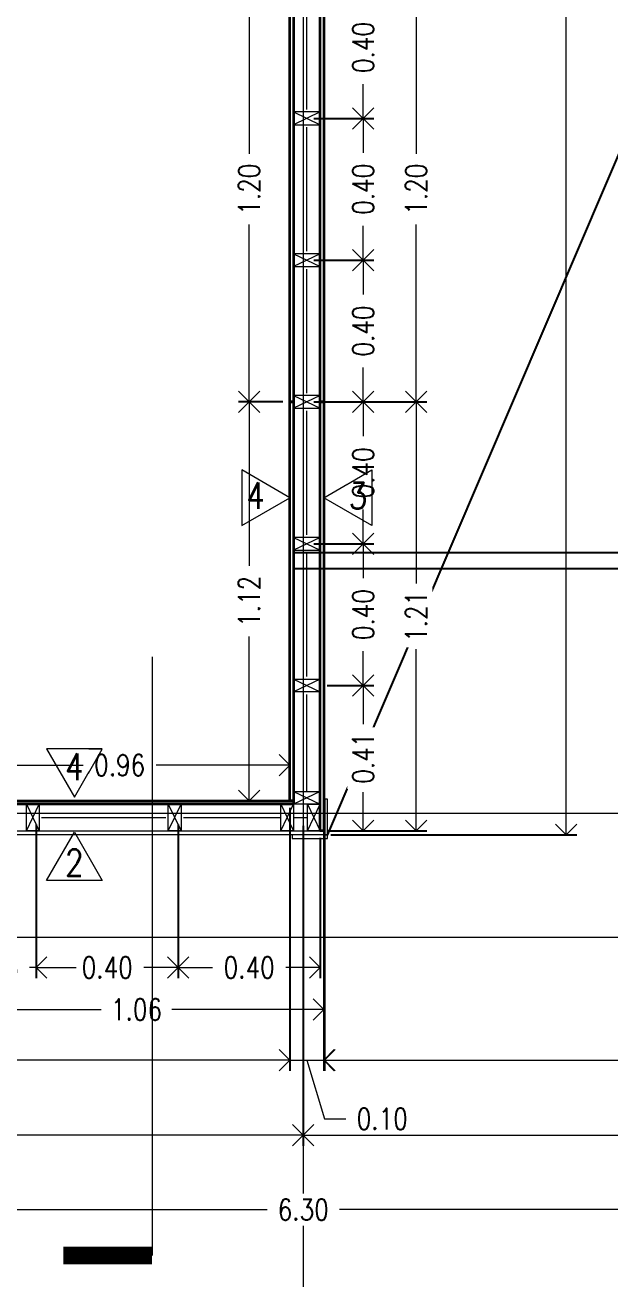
# Model space of a CAD drawing. Header units: metres. Extents: x -2 to 690, y -116 to 73.
# Drawn here: x 472.409 to 474.057, y 41.987 to 45.525 of the extents above; entities that cross this region are included whole.
import ezdxf

# ---------------------------------------------------------------- set-up
doc = ezdxf.new("R2010")
doc.units = ezdxf.units.M
doc.header["$LTSCALE"] = 5
doc.header["$MEASUREMENT"] = 0
doc.layers.get('0').update_dxf_attribs({"color": 30})
doc.layers.get('DEFPOINTS').update_dxf_attribs({"color": 210})
for name, color, linetype, lineweight in [('A-ANNO-DIMS', 3, 'Continuous', 18), ('A-ANNO-SYMB', 3, 'Continuous', 18), ('A-ANNO-TEXT', 3, 'Continuous', 18), ('A-DETL-MBND', 3, 'Continuous', 18), ('A-ELEV-IDEN', 3, 'Continuous', 18), ('A-ELEV-MBE2', 4, 'Continuous', 25), ('A-SECT-MCUT', 7, 'Continuous', 35), ('A-WALL-PATT', 8, 'Continuous', 18), ('A-WALL-STUD', 3, 'Continuous', 18)]:
    doc.layers.add(name, color=color, linetype=linetype, lineweight=lineweight)
doc.styles.add('E-ROMANS', font='romans.shx', dxfattribs={"width": 0.8})
doc.dimstyles.new('E-0050_ARW_12', dxfattribs={"dimscale": 0.001, "dimtxt": 60, "dimasz": 60, "dimexe": 30, "dimexo": 20, "dimgap": 30, "dimtad": 0, "dimzin": 0, "dimdsep": 46, "dimtxsty": 'E-ROMANS', "dimblk": 'OPEN90', "dimcen": 30, "dimclrd": 256, "dimclre": 256, "dimclrt": 256, "dimadec": 0, "dimazin": 0, "dimtfac": 1, "dimtmove": 1, "dimatfit": 3, "dimldrblk": 'OPEN90', "dimfxl": 1, "dimtfill": 1, "dimtolj": 1, "dimtzin": 0, "dimlwd": -1, "dimarcsym": 0})

# ---------------------------------------------------------------- blocks, each defined once
blk = doc.blocks.new('_Open90')
at = {"color": 0, "linetype": 'ByBlock', "lineweight": -2}
for p, q in [((0, 0), (-1, 0)), ((-0.5, 0.5), (0, 0)), ((0, 0), (-0.5, -0.5))]:
    blk.add_line(p, q, dxfattribs=at)
blk = doc.blocks.new('*D706')
at = {"layer": 'A-ANNO-DIMS', "lineweight": -2, "transparency": 16777216}
for p, q in [((472.1956, 43.279), (472.1956, 42.8358)), ((472.4406, 43.269), (472.4406, 42.8358))]:
    blk.add_line(p, q, dxfattribs=at)
at = {"layer": 'A-ANNO-DIMS', "transparency": 16777216}
for p, q in [((472.1356, 42.8658), (472.0756, 42.8658)), ((472.1956, 42.8658), (472.215, 42.8658)), ((472.4406, 42.8658), (472.4213, 42.8658)), ((472.5006, 42.8658), (472.5606, 42.8658))]:
    blk.add_line(p, q, dxfattribs=at)
at = {"layer": 'DEFPOINTS', "color": 0, "transparency": 16777216}
for p in [(472.1956, 43.299), (472.4406, 43.289), (472.4406, 42.8658)]:
    blk.add_point(p, dxfattribs=at)
at = {"layer": 'A-ANNO-DIMS', "transparency": 16777216, "xscale": 0.06, "yscale": 0.06, "zscale": 0.06}
blk.add_blockref('_Open90', (472.1956, 42.8658), dxfattribs=at)
at = {"layer": 'A-ANNO-DIMS', "transparency": 16777216, "xscale": 0.06, "yscale": 0.06, "zscale": 0.06, "rotation": 180}
blk.add_blockref('_Open90', (472.4406, 42.8658), dxfattribs=at)
at = {"layer": 'A-ANNO-DIMS', "transparency": 16777216, "insert": (472.3181, 42.8658), "char_height": 0.06, "attachment_point": 5, "style": 'E-ROMANS', "bg_fill": 3, "box_fill_scale": 1.25, "bg_fill_color": 256, "bg_fill_true_color": 13158600, "bg_fill_transparency": 0}
blk.add_mtext('\\A1;0.25', dxfattribs=at)
blk = doc.blocks.new('*D707')
at = {"layer": 'A-ANNO-DIMS', "lineweight": -2, "transparency": 16777216}
for p, q in [((472.4406, 43.269), (472.4406, 42.8358)), ((472.8406, 43.269), (472.8406, 42.8358))]:
    blk.add_line(p, q, dxfattribs=at)
at = {"layer": 'A-ANNO-DIMS', "transparency": 16777216}
for p, q in [((472.5006, 42.8658), (472.5375, 42.8658)), ((472.7806, 42.8658), (472.7438, 42.8658))]:
    blk.add_line(p, q, dxfattribs=at)
at = {"layer": 'DEFPOINTS', "color": 0, "transparency": 16777216}
for p in [(472.4406, 43.289), (472.8406, 43.289), (472.8406, 42.8658)]:
    blk.add_point(p, dxfattribs=at)
at = {"layer": 'A-ANNO-DIMS', "transparency": 16777216, "xscale": 0.06, "yscale": 0.06, "zscale": 0.06, "rotation": 180}
blk.add_blockref('_Open90', (472.4406, 42.8658), dxfattribs=at)
at = {"layer": 'A-ANNO-DIMS', "transparency": 16777216, "xscale": 0.06, "yscale": 0.06, "zscale": 0.06}
blk.add_blockref('_Open90', (472.8406, 42.8658), dxfattribs=at)
at = {"layer": 'A-ANNO-DIMS', "transparency": 16777216, "insert": (472.6406, 42.8658), "char_height": 0.06, "attachment_point": 5, "style": 'E-ROMANS', "bg_fill": 3, "box_fill_scale": 1.25, "bg_fill_color": 256, "bg_fill_true_color": 13158600, "bg_fill_transparency": 0}
blk.add_mtext('\\A1;0.40', dxfattribs=at)
blk = doc.blocks.new('*D708')
at = {"layer": 'A-ANNO-DIMS', "lineweight": -2, "transparency": 16777216}
for p, q in [((472.8406, 43.269), (472.8406, 42.8358)), ((473.2406, 43.2315), (473.2406, 42.8358))]:
    blk.add_line(p, q, dxfattribs=at)
at = {"layer": 'A-ANNO-DIMS', "transparency": 16777216}
for p, q in [((472.9006, 42.8658), (472.9375, 42.8658)), ((473.1806, 42.8658), (473.1438, 42.8658))]:
    blk.add_line(p, q, dxfattribs=at)
at = {"layer": 'DEFPOINTS', "color": 0, "transparency": 16777216}
for p in [(472.8406, 43.289), (473.2406, 43.2515), (473.2406, 42.8658)]:
    blk.add_point(p, dxfattribs=at)
at = {"layer": 'A-ANNO-DIMS', "transparency": 16777216, "xscale": 0.06, "yscale": 0.06, "zscale": 0.06, "rotation": 180}
blk.add_blockref('_Open90', (472.8406, 42.8658), dxfattribs=at)
at = {"layer": 'A-ANNO-DIMS', "transparency": 16777216, "xscale": 0.06, "yscale": 0.06, "zscale": 0.06}
blk.add_blockref('_Open90', (473.2406, 42.8658), dxfattribs=at)
at = {"layer": 'A-ANNO-DIMS', "transparency": 16777216, "insert": (473.0406, 42.8658), "char_height": 0.06, "attachment_point": 5, "style": 'E-ROMANS', "bg_fill": 3, "box_fill_scale": 1.25, "bg_fill_color": 256, "bg_fill_true_color": 13158600, "bg_fill_transparency": 0}
blk.add_mtext('\\A1;0.40', dxfattribs=at)
blk = doc.blocks.new('*D710')
at = {"layer": 'A-ANNO-DIMS', "lineweight": -2, "transparency": 16777216}
for p, q in [((472.1956, 43.2305), (472.1956, 42.7173)), ((473.2506, 43.2305), (473.2506, 42.7173))]:
    blk.add_line(p, q, dxfattribs=at)
at = {"layer": 'A-ANNO-DIMS', "transparency": 16777216}
for p, q in [((472.2556, 42.7473), (472.6234, 42.7473)), ((473.1906, 42.7473), (472.8228, 42.7473))]:
    blk.add_line(p, q, dxfattribs=at)
at = {"layer": 'DEFPOINTS', "color": 0, "transparency": 16777216}
for p in [(472.1956, 43.2505), (473.2506, 43.2505), (473.2506, 42.7473)]:
    blk.add_point(p, dxfattribs=at)
at = {"layer": 'A-ANNO-DIMS', "transparency": 16777216, "xscale": 0.06, "yscale": 0.06, "zscale": 0.06, "rotation": 180}
blk.add_blockref('_Open90', (472.1956, 42.7473), dxfattribs=at)
at = {"layer": 'A-ANNO-DIMS', "transparency": 16777216, "xscale": 0.06, "yscale": 0.06, "zscale": 0.06}
blk.add_blockref('_Open90', (473.2506, 42.7473), dxfattribs=at)
at = {"layer": 'A-ANNO-DIMS', "transparency": 16777216, "insert": (472.7231, 42.7473), "char_height": 0.06, "attachment_point": 5, "style": 'E-ROMANS', "bg_fill": 3, "box_fill_scale": 1.25, "bg_fill_color": 256, "bg_fill_true_color": 13158600, "bg_fill_transparency": 0}
blk.add_mtext('\\A1;1.06', dxfattribs=at)
blk = doc.blocks.new('*D712')
at = {"layer": 'A-ANNO-DIMS', "lineweight": -2, "transparency": 16777216}
for p, q in [((470.1456, 43.3265), (470.1456, 42.5741)), ((473.1556, 43.3165), (473.1556, 42.5741))]:
    blk.add_line(p, q, dxfattribs=at)
at = {"layer": 'A-ANNO-DIMS', "transparency": 16777216}
for p, q in [((470.2056, 42.6041), (471.5543, 42.6041)), ((473.0956, 42.6041), (471.7469, 42.6041))]:
    blk.add_line(p, q, dxfattribs=at)
at = {"layer": 'DEFPOINTS', "color": 0, "transparency": 16777216}
for p in [(470.1456, 43.3465), (473.1556, 43.3365), (473.1556, 42.6041)]:
    blk.add_point(p, dxfattribs=at)
at = {"layer": 'A-ANNO-DIMS', "transparency": 16777216, "xscale": 0.06, "yscale": 0.06, "zscale": 0.06, "rotation": 180}
blk.add_blockref('_Open90', (470.1456, 42.6041), dxfattribs=at)
at = {"layer": 'A-ANNO-DIMS', "transparency": 16777216, "xscale": 0.06, "yscale": 0.06, "zscale": 0.06}
blk.add_blockref('_Open90', (473.1556, 42.6041), dxfattribs=at)
at = {"layer": 'A-ANNO-DIMS', "transparency": 16777216, "insert": (471.6506, 42.6041), "char_height": 0.06, "attachment_point": 5, "style": 'E-ROMANS', "bg_fill": 3, "box_fill_scale": 1.25, "bg_fill_color": 256, "bg_fill_true_color": 13158600, "bg_fill_transparency": 0}
blk.add_mtext('\\A1;3.01', dxfattribs=at)
blk = doc.blocks.new('*D713')
at = {"layer": 'A-ANNO-DIMS', "lineweight": -2, "transparency": 16777216}
for p, q in [((473.2526, 43.3405), (473.2526, 42.5741)), ((476.2526, 42.9415), (476.2526, 42.5741))]:
    blk.add_line(p, q, dxfattribs=at)
at = {"layer": 'A-ANNO-DIMS', "transparency": 16777216}
for p, q in [((473.3126, 42.6041), (474.6495, 42.6041)), ((476.1926, 42.6041), (474.8558, 42.6041))]:
    blk.add_line(p, q, dxfattribs=at)
at = {"layer": 'DEFPOINTS', "color": 0, "transparency": 16777216}
for p in [(473.2526, 43.3605), (476.2526, 42.9615), (476.2526, 42.6041)]:
    blk.add_point(p, dxfattribs=at)
at = {"layer": 'A-ANNO-DIMS', "transparency": 16777216, "xscale": 0.06, "yscale": 0.06, "zscale": 0.06, "rotation": 180}
blk.add_blockref('_Open90', (473.2526, 42.6041), dxfattribs=at)
at = {"layer": 'A-ANNO-DIMS', "transparency": 16777216, "xscale": 0.06, "yscale": 0.06, "zscale": 0.06}
blk.add_blockref('_Open90', (476.2526, 42.6041), dxfattribs=at)
at = {"layer": 'A-ANNO-DIMS', "transparency": 16777216, "insert": (474.7526, 42.6041), "char_height": 0.06, "attachment_point": 5, "style": 'E-ROMANS', "bg_fill": 3, "box_fill_scale": 1.25, "bg_fill_color": 256, "bg_fill_true_color": 13158600, "bg_fill_transparency": 0}
blk.add_mtext('\\A1;3.00', dxfattribs=at)
blk = doc.blocks.new('*D1293')
at = {"layer": 'A-ANNO-DIMS', "lineweight": -2, "transparency": 16777216}
for p, q in [((473.2606, 43.6615), (473.3919, 43.6615)), ((473.2606, 43.2515), (473.3919, 43.2515))]:
    blk.add_line(p, q, dxfattribs=at)
at = {"layer": 'A-ANNO-DIMS', "transparency": 16777216}
for p, q in [((473.3619, 43.6015), (473.3619, 43.5528)), ((473.3619, 43.3115), (473.3619, 43.3603))]:
    blk.add_line(p, q, dxfattribs=at)
at = {"layer": 'DEFPOINTS', "color": 0, "transparency": 16777216}
for p in [(473.2406, 43.6615), (473.3619, 43.6615), (473.2406, 43.2515)]:
    blk.add_point(p, dxfattribs=at)
at = {"layer": 'A-ANNO-DIMS', "transparency": 16777216, "xscale": 0.06, "yscale": 0.06, "zscale": 0.06}
for p, rotation in [((473.3619, 43.6615), 90), ((473.3619, 43.2515), 270)]:
    blk.add_blockref('_Open90', p, dxfattribs=dict(at, rotation=rotation))
at = {"layer": 'A-ANNO-DIMS', "transparency": 16777216, "insert": (473.3619, 43.4565), "char_height": 0.06, "attachment_point": 5, "rotation": 90, "style": 'E-ROMANS', "bg_fill": 3, "box_fill_scale": 1.25, "bg_fill_color": 256, "bg_fill_true_color": 13158600, "bg_fill_transparency": 0}
blk.add_mtext('\\A1;0.41', dxfattribs=at)
blk = doc.blocks.new('*D714')
at = {"layer": 'A-ANNO-DIMS', "lineweight": -2, "transparency": 16777216}
for p, q in [((473.2231, 44.0615), (473.3919, 44.0615)), ((473.2606, 43.6615), (473.3919, 43.6615))]:
    blk.add_line(p, q, dxfattribs=at)
at = {"layer": 'A-ANNO-DIMS', "transparency": 16777216}
for p, q in [((473.3619, 44.0015), (473.3619, 43.9647)), ((473.3619, 43.7215), (473.3619, 43.7584))]:
    blk.add_line(p, q, dxfattribs=at)
at = {"layer": 'DEFPOINTS', "color": 0, "transparency": 16777216}
for p in [(473.2031, 44.0615), (473.3619, 44.0615), (473.2406, 43.6615)]:
    blk.add_point(p, dxfattribs=at)
at = {"layer": 'A-ANNO-DIMS', "transparency": 16777216, "xscale": 0.06, "yscale": 0.06, "zscale": 0.06}
for p, rotation in [((473.3619, 44.0615), 90), ((473.3619, 43.6615), 270)]:
    blk.add_blockref('_Open90', p, dxfattribs=dict(at, rotation=rotation))
at = {"layer": 'A-ANNO-DIMS', "transparency": 16777216, "insert": (473.3619, 43.8615), "char_height": 0.06, "attachment_point": 5, "rotation": 90, "style": 'E-ROMANS', "bg_fill": 3, "box_fill_scale": 1.25, "bg_fill_color": 256, "bg_fill_true_color": 13158600, "bg_fill_transparency": 0}
blk.add_mtext('\\A1;0.40', dxfattribs=at)
blk = doc.blocks.new('*D715')
at = {"layer": 'A-ANNO-DIMS', "lineweight": -2, "transparency": 16777216}
for p, q in [((473.2231, 44.4615), (473.3919, 44.4615)), ((473.2231, 44.0615), (473.3919, 44.0615))]:
    blk.add_line(p, q, dxfattribs=at)
at = {"layer": 'A-ANNO-DIMS', "transparency": 16777216}
for p, q in [((473.3619, 44.4015), (473.3619, 44.3647)), ((473.3619, 44.1215), (473.3619, 44.1584))]:
    blk.add_line(p, q, dxfattribs=at)
at = {"layer": 'DEFPOINTS', "color": 0, "transparency": 16777216}
for p in [(473.2031, 44.4615), (473.3619, 44.4615), (473.2031, 44.0615)]:
    blk.add_point(p, dxfattribs=at)
at = {"layer": 'A-ANNO-DIMS', "transparency": 16777216, "xscale": 0.06, "yscale": 0.06, "zscale": 0.06}
for p, rotation in [((473.3619, 44.4615), 90), ((473.3619, 44.0615), 270)]:
    blk.add_blockref('_Open90', p, dxfattribs=dict(at, rotation=rotation))
at = {"layer": 'A-ANNO-DIMS', "transparency": 16777216, "insert": (473.3619, 44.2615), "char_height": 0.06, "attachment_point": 5, "rotation": 90, "style": 'E-ROMANS', "bg_fill": 3, "box_fill_scale": 1.25, "bg_fill_color": 256, "bg_fill_true_color": 13158600, "bg_fill_transparency": 0}
blk.add_mtext('\\A1;0.40', dxfattribs=at)
blk = doc.blocks.new('*D716')
at = {"layer": 'A-ANNO-DIMS', "lineweight": -2, "transparency": 16777216}
for p, q in [((473.2231, 44.8615), (473.3919, 44.8615)), ((473.2231, 44.4615), (473.3919, 44.4615))]:
    blk.add_line(p, q, dxfattribs=at)
at = {"layer": 'A-ANNO-DIMS', "transparency": 16777216}
for p, q in [((473.3619, 44.8015), (473.3619, 44.7647)), ((473.3619, 44.5215), (473.3619, 44.5584))]:
    blk.add_line(p, q, dxfattribs=at)
at = {"layer": 'DEFPOINTS', "color": 0, "transparency": 16777216}
for p in [(473.2031, 44.8615), (473.3619, 44.8615), (473.2031, 44.4615)]:
    blk.add_point(p, dxfattribs=at)
at = {"layer": 'A-ANNO-DIMS', "transparency": 16777216, "xscale": 0.06, "yscale": 0.06, "zscale": 0.06}
for p, rotation in [((473.3619, 44.8615), 90), ((473.3619, 44.4615), 270)]:
    blk.add_blockref('_Open90', p, dxfattribs=dict(at, rotation=rotation))
at = {"layer": 'A-ANNO-DIMS', "transparency": 16777216, "insert": (473.3619, 44.6615), "char_height": 0.06, "attachment_point": 5, "rotation": 90, "style": 'E-ROMANS', "bg_fill": 3, "box_fill_scale": 1.25, "bg_fill_color": 256, "bg_fill_true_color": 13158600, "bg_fill_transparency": 0}
blk.add_mtext('\\A1;0.40', dxfattribs=at)
blk = doc.blocks.new('*D717')
at = {"layer": 'A-ANNO-DIMS', "lineweight": -2, "transparency": 16777216}
for p, q in [((473.2231, 45.2615), (473.3919, 45.2615)), ((473.2231, 44.8615), (473.3919, 44.8615))]:
    blk.add_line(p, q, dxfattribs=at)
at = {"layer": 'A-ANNO-DIMS', "transparency": 16777216}
for p, q in [((473.3619, 45.2015), (473.3619, 45.1647)), ((473.3619, 44.9215), (473.3619, 44.9584))]:
    blk.add_line(p, q, dxfattribs=at)
at = {"layer": 'DEFPOINTS', "color": 0, "transparency": 16777216}
for p in [(473.2031, 45.2615), (473.3619, 45.2615), (473.2031, 44.8615)]:
    blk.add_point(p, dxfattribs=at)
at = {"layer": 'A-ANNO-DIMS', "transparency": 16777216, "xscale": 0.06, "yscale": 0.06, "zscale": 0.06}
for p, rotation in [((473.3619, 45.2615), 90), ((473.3619, 44.8615), 270)]:
    blk.add_blockref('_Open90', p, dxfattribs=dict(at, rotation=rotation))
at = {"layer": 'A-ANNO-DIMS', "transparency": 16777216, "insert": (473.3619, 45.0615), "char_height": 0.06, "attachment_point": 5, "rotation": 90, "style": 'E-ROMANS', "bg_fill": 3, "box_fill_scale": 1.25, "bg_fill_color": 256, "bg_fill_true_color": 13158600, "bg_fill_transparency": 0}
blk.add_mtext('\\A1;0.40', dxfattribs=at)
blk = doc.blocks.new('*D718')
at = {"layer": 'A-ANNO-DIMS', "lineweight": -2, "transparency": 16777216}
for p, q in [((473.2231, 45.6615), (473.3919, 45.6615)), ((473.2231, 45.2615), (473.3919, 45.2615))]:
    blk.add_line(p, q, dxfattribs=at)
at = {"layer": 'A-ANNO-DIMS', "transparency": 16777216}
for p, q in [((473.3619, 45.6015), (473.3619, 45.5647)), ((473.3619, 45.3215), (473.3619, 45.3584))]:
    blk.add_line(p, q, dxfattribs=at)
at = {"layer": 'DEFPOINTS', "color": 0, "transparency": 16777216}
for p in [(473.2031, 45.6615), (473.3619, 45.6615), (473.2031, 45.2615)]:
    blk.add_point(p, dxfattribs=at)
at = {"layer": 'A-ANNO-DIMS', "transparency": 16777216, "xscale": 0.06, "yscale": 0.06, "zscale": 0.06}
for p, rotation in [((473.3619, 45.6615), 90), ((473.3619, 45.2615), 270)]:
    blk.add_blockref('_Open90', p, dxfattribs=dict(at, rotation=rotation))
at = {"layer": 'A-ANNO-DIMS', "transparency": 16777216, "insert": (473.3619, 45.4615), "char_height": 0.06, "attachment_point": 5, "rotation": 90, "style": 'E-ROMANS', "bg_fill": 3, "box_fill_scale": 1.25, "bg_fill_color": 256, "bg_fill_true_color": 13158600, "bg_fill_transparency": 0}
blk.add_mtext('\\A1;0.40', dxfattribs=at)
blk = doc.blocks.new('*D1294')
at = {"layer": 'A-ANNO-DIMS', "lineweight": -2, "transparency": 16777216}
for p, q in [((473.2706, 44.4615), (473.5414, 44.4615)), ((473.2706, 43.2515), (473.5414, 43.2515))]:
    blk.add_line(p, q, dxfattribs=at)
at = {"layer": 'A-ANNO-DIMS', "transparency": 16777216}
for p, q in [((473.5114, 44.4015), (473.5114, 43.9494)), ((473.5114, 43.3115), (473.5114, 43.7637))]:
    blk.add_line(p, q, dxfattribs=at)
at = {"layer": 'DEFPOINTS', "color": 0, "transparency": 16777216}
for p in [(473.2506, 44.4615), (473.5114, 44.4615), (473.2506, 43.2515)]:
    blk.add_point(p, dxfattribs=at)
at = {"layer": 'A-ANNO-DIMS', "transparency": 16777216, "xscale": 0.06, "yscale": 0.06, "zscale": 0.06}
for p, rotation in [((473.5114, 44.4615), 90), ((473.5114, 43.2515), 270)]:
    blk.add_blockref('_Open90', p, dxfattribs=dict(at, rotation=rotation))
at = {"layer": 'A-ANNO-DIMS', "transparency": 16777216, "insert": (473.5114, 43.8565), "char_height": 0.06, "attachment_point": 5, "rotation": 90, "style": 'E-ROMANS', "bg_fill": 3, "box_fill_scale": 1.25, "bg_fill_color": 256, "bg_fill_true_color": 13158600, "bg_fill_transparency": 0}
blk.add_mtext('\\A1;1.21', dxfattribs=at)
blk = doc.blocks.new('*D1295')
at = {"layer": 'A-ANNO-DIMS', "lineweight": -2, "transparency": 16777216}
for p, q in [((473.2706, 45.6615), (473.5414, 45.6615)), ((473.2706, 44.4615), (473.5414, 44.4615))]:
    blk.add_line(p, q, dxfattribs=at)
at = {"layer": 'A-ANNO-DIMS', "transparency": 16777216}
for p, q in [((473.5114, 45.6015), (473.5114, 45.1613)), ((473.5114, 44.5215), (473.5114, 44.9618))]:
    blk.add_line(p, q, dxfattribs=at)
at = {"layer": 'DEFPOINTS', "color": 0, "transparency": 16777216}
for p in [(473.2506, 45.6615), (473.5114, 45.6615), (473.2506, 44.4615)]:
    blk.add_point(p, dxfattribs=at)
at = {"layer": 'A-ANNO-DIMS', "transparency": 16777216, "xscale": 0.06, "yscale": 0.06, "zscale": 0.06}
for p, rotation in [((473.5114, 45.6615), 90), ((473.5114, 44.4615), 270)]:
    blk.add_blockref('_Open90', p, dxfattribs=dict(at, rotation=rotation))
at = {"layer": 'A-ANNO-DIMS', "transparency": 16777216, "insert": (473.5114, 45.0615), "char_height": 0.06, "attachment_point": 5, "rotation": 90, "style": 'E-ROMANS', "bg_fill": 3, "box_fill_scale": 1.25, "bg_fill_color": 256, "bg_fill_true_color": 13158600, "bg_fill_transparency": 0}
blk.add_mtext('\\A1;1.20', dxfattribs=at)
blk = doc.blocks.new('*D1308')
at = {"layer": 'A-ANNO-DIMS', "lineweight": -2, "transparency": 16777216}
for p, q in [((473.1356, 44.4615), (473.0109, 44.4615)), ((473.1356, 43.3365), (473.0109, 43.3365))]:
    blk.add_line(p, q, dxfattribs=at)
at = {"layer": 'A-ANNO-DIMS', "transparency": 16777216}
for p, q in [((473.0409, 44.4015), (473.0409, 43.9988)), ((473.0409, 43.3965), (473.0409, 43.7993))]:
    blk.add_line(p, q, dxfattribs=at)
at = {"layer": 'DEFPOINTS', "color": 0, "transparency": 16777216}
for p in [(473.0409, 44.4615), (473.1556, 44.4615), (473.1556, 43.3365)]:
    blk.add_point(p, dxfattribs=at)
at = {"layer": 'A-ANNO-DIMS', "transparency": 16777216, "xscale": 0.06, "yscale": 0.06, "zscale": 0.06}
for p, rotation in [((473.0409, 44.4615), 90), ((473.0409, 43.3365), 270)]:
    blk.add_blockref('_Open90', p, dxfattribs=dict(at, rotation=rotation))
at = {"layer": 'A-ANNO-DIMS', "transparency": 16777216, "insert": (473.0409, 43.899), "char_height": 0.06, "attachment_point": 5, "rotation": 90, "style": 'E-ROMANS', "bg_fill": 3, "box_fill_scale": 1.25, "bg_fill_color": 256, "bg_fill_true_color": 13158600, "bg_fill_transparency": 0}
blk.add_mtext('\\A1;1.12', dxfattribs=at)
blk = doc.blocks.new('*D1309')
at = {"layer": 'A-ANNO-DIMS', "lineweight": -2, "transparency": 16777216}
for p, q in [((473.1356, 45.6615), (473.0109, 45.6615)), ((473.1356, 44.4615), (473.0109, 44.4615))]:
    blk.add_line(p, q, dxfattribs=at)
at = {"layer": 'A-ANNO-DIMS', "transparency": 16777216}
for p, q in [((473.0409, 45.6015), (473.0409, 45.1613)), ((473.0409, 44.5215), (473.0409, 44.9618))]:
    blk.add_line(p, q, dxfattribs=at)
at = {"layer": 'DEFPOINTS', "color": 0, "transparency": 16777216}
for p in [(473.0409, 45.6615), (473.1556, 45.6615), (473.1556, 44.4615)]:
    blk.add_point(p, dxfattribs=at)
at = {"layer": 'A-ANNO-DIMS', "transparency": 16777216, "xscale": 0.06, "yscale": 0.06, "zscale": 0.06}
for p, rotation in [((473.0409, 45.6615), 90), ((473.0409, 44.4615), 270)]:
    blk.add_blockref('_Open90', p, dxfattribs=dict(at, rotation=rotation))
at = {"layer": 'A-ANNO-DIMS', "transparency": 16777216, "insert": (473.0409, 45.0615), "char_height": 0.06, "attachment_point": 5, "rotation": 90, "style": 'E-ROMANS', "bg_fill": 3, "box_fill_scale": 1.25, "bg_fill_color": 256, "bg_fill_true_color": 13158600, "bg_fill_transparency": 0}
blk.add_mtext('\\A1;1.20', dxfattribs=at)
blk = doc.blocks.new('*D1314')
at = {"layer": 'A-ANNO-DIMS', "lineweight": -2, "transparency": 16777216}
for p, q in [((472.1956, 43.3565), (472.1956, 43.467)), ((473.1556, 43.3565), (473.1556, 43.467))]:
    blk.add_line(p, q, dxfattribs=at)
at = {"layer": 'A-ANNO-DIMS', "transparency": 16777216}
for p, q in [((472.2556, 43.437), (472.5725, 43.437)), ((473.0956, 43.437), (472.7788, 43.437))]:
    blk.add_line(p, q, dxfattribs=at)
at = {"layer": 'DEFPOINTS', "color": 0, "transparency": 16777216}
for p in [(473.1556, 43.437), (472.1956, 43.3365), (473.1556, 43.3365)]:
    blk.add_point(p, dxfattribs=at)
at = {"layer": 'A-ANNO-DIMS', "transparency": 16777216, "xscale": 0.06, "yscale": 0.06, "zscale": 0.06, "rotation": 180}
blk.add_blockref('_Open90', (472.1956, 43.437), dxfattribs=at)
at = {"layer": 'A-ANNO-DIMS', "transparency": 16777216, "xscale": 0.06, "yscale": 0.06, "zscale": 0.06}
blk.add_blockref('_Open90', (473.1556, 43.437), dxfattribs=at)
at = {"layer": 'A-ANNO-DIMS', "transparency": 16777216, "insert": (472.6756, 43.437), "char_height": 0.06, "attachment_point": 5, "style": 'E-ROMANS', "bg_fill": 3, "box_fill_scale": 1.25, "bg_fill_color": 256, "bg_fill_true_color": 13158600, "bg_fill_transparency": 0}
blk.add_mtext('\\A1;0.96', dxfattribs=at)
blk = doc.blocks.new('*D1290')
at = {"layer": 'A-ANNO-DIMS', "lineweight": -2, "transparency": 16777216}
for p, q in [((473.2706, 50.2595), (473.9639, 50.2595)), ((473.2706, 43.2405), (473.9639, 43.2405))]:
    blk.add_line(p, q, dxfattribs=at)
at = {"layer": 'A-ANNO-DIMS', "transparency": 16777216}
for p, q in [((473.9339, 50.1995), (473.9339, 46.8532)), ((473.9339, 43.3005), (473.9339, 46.6469))]:
    blk.add_line(p, q, dxfattribs=at)
at = {"layer": 'DEFPOINTS', "color": 0, "transparency": 16777216}
for p in [(473.2506, 50.2595), (473.2506, 43.2405), (473.9339, 43.2405)]:
    blk.add_point(p, dxfattribs=at)
at = {"layer": 'A-ANNO-DIMS', "transparency": 16777216, "xscale": 0.06, "yscale": 0.06, "zscale": 0.06}
for p, rotation in [((473.9339, 50.2595), 90), ((473.9339, 43.2405), 270)]:
    blk.add_blockref('_Open90', p, dxfattribs=dict(at, rotation=rotation))
at = {"layer": 'A-ANNO-DIMS', "transparency": 16777216, "insert": (473.9339, 46.75), "char_height": 0.06, "attachment_point": 5, "rotation": 90, "style": 'E-ROMANS', "bg_fill": 3, "box_fill_scale": 1.25, "bg_fill_color": 256, "bg_fill_true_color": 13158600, "bg_fill_transparency": 0}
blk.add_mtext('\\A1;7.02', dxfattribs=at)
blk = doc.blocks.new('*D939')
at = {"layer": 'A-ANNO-DIMS', "lineweight": -2, "transparency": 16777216}
for p, q in [((473.1931, 43.2655), (473.1931, 42.3628)), ((470.0961, 42.9775), (470.0961, 42.3628))]:
    blk.add_line(p, q, dxfattribs=at)
at = {"layer": 'A-ANNO-DIMS', "transparency": 16777216}
for p, q in [((470.1561, 42.3928), (471.5415, 42.3928)), ((473.1331, 42.3928), (471.7478, 42.3928))]:
    blk.add_line(p, q, dxfattribs=at)
at = {"layer": 'DEFPOINTS', "color": 0, "transparency": 16777216}
for p in [(473.1931, 43.2855), (470.0961, 42.9975), (473.1931, 42.3928)]:
    blk.add_point(p, dxfattribs=at)
at = {"layer": 'A-ANNO-DIMS', "transparency": 16777216, "xscale": 0.06, "yscale": 0.06, "zscale": 0.06, "rotation": 180}
blk.add_blockref('_Open90', (470.0961, 42.3928), dxfattribs=at)
at = {"layer": 'A-ANNO-DIMS', "transparency": 16777216, "xscale": 0.06, "yscale": 0.06, "zscale": 0.06}
blk.add_blockref('_Open90', (473.1931, 42.3928), dxfattribs=at)
at = {"layer": 'A-ANNO-DIMS', "transparency": 16777216, "insert": (471.6446, 42.3928), "char_height": 0.06, "attachment_point": 5, "style": 'E-ROMANS', "bg_fill": 3, "box_fill_scale": 1.25, "bg_fill_color": 256, "bg_fill_true_color": 13158600, "bg_fill_transparency": 0}
blk.add_mtext('\\A1;3.10', dxfattribs=at)
blk = doc.blocks.new('*D940')
at = {"layer": 'A-ANNO-DIMS', "lineweight": -2, "transparency": 16777216}
for p, q in [((473.1931, 43.2655), (473.1931, 42.3628)), ((476.2901, 42.9775), (476.2901, 42.3628))]:
    blk.add_line(p, q, dxfattribs=at)
at = {"layer": 'A-ANNO-DIMS', "transparency": 16777216}
for p, q in [((473.2531, 42.3928), (474.6385, 42.3928)), ((476.2301, 42.3928), (474.8448, 42.3928))]:
    blk.add_line(p, q, dxfattribs=at)
at = {"layer": 'DEFPOINTS', "color": 0, "transparency": 16777216}
for p in [(473.1931, 43.2855), (476.2901, 42.9975), (476.2901, 42.3928)]:
    blk.add_point(p, dxfattribs=at)
at = {"layer": 'A-ANNO-DIMS', "transparency": 16777216, "xscale": 0.06, "yscale": 0.06, "zscale": 0.06, "rotation": 180}
blk.add_blockref('_Open90', (473.1931, 42.3928), dxfattribs=at)
at = {"layer": 'A-ANNO-DIMS', "transparency": 16777216, "xscale": 0.06, "yscale": 0.06, "zscale": 0.06}
blk.add_blockref('_Open90', (476.2901, 42.3928), dxfattribs=at)
at = {"layer": 'A-ANNO-DIMS', "transparency": 16777216, "insert": (474.7416, 42.3928), "char_height": 0.06, "attachment_point": 5, "style": 'E-ROMANS', "bg_fill": 3, "box_fill_scale": 1.25, "bg_fill_color": 256, "bg_fill_true_color": 13158600, "bg_fill_transparency": 0}
blk.add_mtext('\\A1;3.10', dxfattribs=at)
blk = doc.blocks.new('*D1596')
at = {"layer": 'A-ANNO-DIMS', "lineweight": -2, "transparency": 16777216}
for p, q in [((473.1556, 43.3165), (473.1556, 42.5741)), ((473.2506, 43.3205), (473.2506, 42.5741))]:
    blk.add_line(p, q, dxfattribs=at)
at = {"layer": 'A-ANNO-DIMS', "transparency": 16777216}
for p, q in [((473.0956, 42.6041), (473.0356, 42.6041)), ((473.1556, 42.6041), (473.2506, 42.6041)), ((473.1556, 42.6041), (473.2506, 42.6041)), ((473.2031, 42.6041), (473.2526, 42.4391)), ((473.3106, 42.6041), (473.3706, 42.6041)), ((473.2526, 42.4391), (473.3126, 42.4391))]:
    blk.add_line(p, q, dxfattribs=at)
at = {"layer": 'DEFPOINTS', "color": 0, "transparency": 16777216}
for p in [(473.1556, 43.3365), (473.2506, 43.3405), (473.2506, 42.6041)]:
    blk.add_point(p, dxfattribs=at)
at = {"layer": 'A-ANNO-DIMS', "transparency": 16777216, "xscale": 0.06, "yscale": 0.06, "zscale": 0.06}
blk.add_blockref('_Open90', (473.1556, 42.6041), dxfattribs=at)
at = {"layer": 'A-ANNO-DIMS', "transparency": 16777216, "xscale": 0.06, "yscale": 0.06, "zscale": 0.06, "rotation": 180}
blk.add_blockref('_Open90', (473.2506, 42.6041), dxfattribs=at)
at = {"layer": 'A-ANNO-DIMS', "transparency": 16777216, "insert": (473.4158, 42.4391), "char_height": 0.06, "attachment_point": 5, "style": 'E-ROMANS', "bg_fill": 3, "box_fill_scale": 1.25, "bg_fill_color": 256, "bg_fill_true_color": 13158600, "bg_fill_transparency": 0}
blk.add_mtext('\\A1;0.10', dxfattribs=at)
blk = doc.blocks.new('*D1419')
at = {"layer": 'A-ANNO-DIMS', "lineweight": -2, "transparency": 16777216}
for p, q in [((470.0436, 42.2557), (470.0436, 42.1527)), ((476.3426, 42.2557), (476.3426, 42.1527))]:
    blk.add_line(p, q, dxfattribs=at)
at = {"layer": 'A-ANNO-DIMS', "transparency": 16777216}
for p, q in [((470.1036, 42.1827), (473.0911, 42.1827)), ((476.2826, 42.1827), (473.2951, 42.1827))]:
    blk.add_line(p, q, dxfattribs=at)
at = {"layer": 'DEFPOINTS', "color": 0, "transparency": 16777216}
for p in [(470.0436, 42.2757), (476.3426, 42.2757), (476.3426, 42.1827)]:
    blk.add_point(p, dxfattribs=at)
at = {"layer": 'A-ANNO-DIMS', "transparency": 16777216, "xscale": 0.06, "yscale": 0.06, "zscale": 0.06, "rotation": 180}
blk.add_blockref('_Open90', (470.0436, 42.1827), dxfattribs=at)
at = {"layer": 'A-ANNO-DIMS', "transparency": 16777216, "xscale": 0.06, "yscale": 0.06, "zscale": 0.06}
blk.add_blockref('_Open90', (476.3426, 42.1827), dxfattribs=at)
at = {"layer": 'A-ANNO-DIMS', "transparency": 16777216, "insert": (473.1931, 42.1827), "char_height": 0.06, "attachment_point": 5, "style": 'E-ROMANS', "bg_fill": 3, "box_fill_scale": 1.25, "bg_fill_color": 256, "bg_fill_true_color": 13158600, "bg_fill_transparency": 0}
blk.add_mtext('\\A1;6.30', dxfattribs=at)

msp = doc.modelspace()

# ---------------------------------------------------------------- linework, layer by layer
at = {"layer": 'A-ANNO-SYMB'}
msp.add_line((478.3225, 43.3), (455.4882, 43.3), dxfattribs=at)
at = {"layer": 'A-ANNO-SYMB', "const_width": 0.05}
msp.add_lwpolyline([(472.7671, 42.0537), (472.5171, 42.0537)], dxfattribs=at)
at = {"layer": 'A-DETL-MBND'}
for points in [[(473.2616, 43.3405), (473.2506, 43.3405), (473.2506, 43.2405), (473.2616, 43.2405)], [(473.2506, 43.2515), (473.2506, 43.2405), (472.1956, 43.2405), (472.1956, 43.2515)], [(473.2616, 43.2295), (473.2616, 43.2405), (473.1616, 43.2405), (473.1616, 43.2295)]]:
    msp.add_lwpolyline(points, close=True, dxfattribs=at)
at = {"layer": 'A-ELEV-IDEN'}
msp.add_line((476.2406, 42.9505), (470.1456, 42.9505), dxfattribs=at)
at = {"layer": 'A-ELEV-MBE2', "ltscale": 7}
msp.add_line((473.2616, 43.2395), (476.2406, 50.2135), dxfattribs=at)
at = {"layer": 'A-SECT-MCUT'}
for points in [[(473.1656, 45.6615), (473.1656, 44.4615), (473.1556, 44.4615), (473.1556, 45.6615)], [(473.2506, 45.6615), (473.2506, 44.4615), (473.2406, 44.4615), (473.2406, 45.6615)], [(473.1656, 44.4615), (473.1656, 43.3365), (473.1556, 43.3365), (473.1556, 44.4615)], [(473.2506, 44.4615), (473.2506, 43.2515), (473.2406, 43.2515), (473.2406, 44.4615)], [(472.1956, 43.3365), (473.1656, 43.3365), (473.1656, 43.3265), (472.1956, 43.3265)]]:
    msp.add_lwpolyline(points, close=True, dxfattribs=at)
at = {"layer": 'A-WALL-PATT', "ltscale": 0.1}
msp.add_line((473.2031, 43.3625), (473.2031, 43.6365), dxfattribs=at)

# ---------------------------------------------------------------- next in the draw order: dimensions: what is measured, and where the dimension line sits
at = {"layer": 'A-ANNO-DIMS'}
dim = msp.add_linear_dim(base=(472.4406081818, 42.865805913), p1=(472.1956081818, 43.2990394916), p2=(472.4406081818, 43.2890392226), dimstyle='E-0050_ARW_12', dxfattribs=at)
dim.commit()
dim.dimension.update_dxf_attribs({"geometry": '*D706', "text_midpoint": (472.3181081818, 42.865805913)})

# ---------------------------------------------------------------- next in the draw order: dimensions: what is measured, and where the dimension line sits
dim = msp.add_linear_dim(base=(472.8406, 42.8658), p1=(472.4406, 43.289), p2=(472.8406, 43.289), dimstyle='E-0050_ARW_12', dxfattribs=at)
dim.commit()
dim.dimension.update_dxf_attribs({"geometry": '*D707', "text_midpoint": (472.6406, 42.8658)})

# ---------------------------------------------------------------- next in the draw order: dimensions: what is measured, and where the dimension line sits
dim = msp.add_linear_dim(base=(473.2406, 42.8658), p1=(472.8406, 43.289), p2=(473.2406, 43.2515), dimstyle='E-0050_ARW_12', dxfattribs=at)
dim.commit()
dim.dimension.update_dxf_attribs({"geometry": '*D708', "text_midpoint": (473.0406, 42.8658)})

# ---------------------------------------------------------------- next in the draw order: dimensions: what is measured, and where the dimension line sits
dim = msp.add_linear_dim(base=(473.2506081818, 42.747256319), p1=(472.1956081818, 43.2505397607), p2=(473.2506081818, 43.2505397607), dimstyle='E-0050_ARW_12', dxfattribs=at)
dim.commit()
dim.dimension.update_dxf_attribs({"geometry": '*D710', "text_midpoint": (472.7231081818, 42.747256319)})

# ---------------------------------------------------------------- next in the draw order: dimensions: what is measured, and where the dimension line sits
for base, p1, p2, picture, middle in [((473.1556, 42.6041), (470.1456, 43.3465), (473.1556, 43.3365), '*D712', (471.6506, 42.6041)), ((476.2526, 42.6041), (473.2526, 43.3605), (476.2526, 42.9615), '*D713', (474.7526, 42.6041))]:
    dim = msp.add_linear_dim(base=base, p1=p1, p2=p2, dimstyle='E-0050_ARW_12', dxfattribs=at)
    dim.commit()
    dim.dimension.update_dxf_attribs({"geometry": picture, "text_midpoint": middle})

# ---------------------------------------------------------------- next in the draw order: dimensions: what is measured, and where the dimension line sits
for base, p1, p2, picture, middle in [((473.040873, 44.461539), (473.155608, 43.336544), (473.155606, 44.461539), '*D1308', (473.040873, 43.899042)), ((473.3619, 43.6615), (473.2406, 43.2515), (473.2406, 43.6615), '*D1293', (473.3619, 43.4565))]:
    dim = msp.add_linear_dim(base=base, p1=p1, p2=p2, angle=90, dimstyle='E-0050_ARW_12', dxfattribs=at)
    dim.commit()
    dim.dimension.update_dxf_attribs({"geometry": picture, "text_midpoint": middle})

# ---------------------------------------------------------------- next in the draw order: linework, layer by layer
at = {"layer": 'A-ANNO-TEXT'}
msp.add_lwpolyline([(473.1556, 44.1913), (473.0197, 44.2698), (473.0197, 44.1129)], close=True, dxfattribs=at)

# ---------------------------------------------------------------- next in the draw order: texts
at = {"layer": 'A-ANNO-TEXT', "insert": (473.0587, 44.197), "char_height": 0.075, "attachment_point": 5, "rotation": 0.0005, "style": 'E-ROMANS'}
msp.add_mtext('\\pi-0.45,l0.45,t0.45;4', dxfattribs=at)

# ---------------------------------------------------------------- next in the draw order: dimensions: what is measured, and where the dimension line sits
at = {"layer": 'A-ANNO-DIMS'}
for base, p1, p2, picture, middle in [((473.0409, 45.6615), (473.1556, 44.4615), (473.1556, 45.6615), '*D1309', (473.0409, 45.0615)), ((473.3619, 44.0615), (473.2406, 43.6615), (473.2031, 44.0615), '*D714', (473.3619, 43.8615))]:
    dim = msp.add_linear_dim(base=base, p1=p1, p2=p2, angle=90, dimstyle='E-0050_ARW_12', dxfattribs=at)
    dim.commit()
    dim.dimension.update_dxf_attribs({"geometry": picture, "text_midpoint": middle})
dim = msp.add_linear_dim(base=(473.1556, 43.437), p1=(472.1956, 43.3365), p2=(473.1556, 43.3365), dimstyle='E-0050_ARW_12', dxfattribs=at)
dim.commit()
dim.dimension.update_dxf_attribs({"geometry": '*D1314', "text_midpoint": (472.6756, 43.437)})

# ---------------------------------------------------------------- next in the draw order: linework, layer by layer
at = {"layer": 'A-ANNO-TEXT'}
msp.add_lwpolyline([(472.5479, 43.3465), (472.6264, 43.4824), (472.4695, 43.4824)], close=True, dxfattribs=at)
at = {"layer": 'A-WALL-PATT', "ltscale": 0.1}
msp.add_line((473.2031, 43.6865), (473.2031, 44.0365), dxfattribs=at)

# ---------------------------------------------------------------- next in the draw order: texts
at = {"layer": 'A-ANNO-TEXT', "insert": (472.5479, 43.4323), "char_height": 0.075, "attachment_point": 5, "rotation": 0.0005, "style": 'E-ROMANS'}
msp.add_mtext('\\pi-0.45,l0.45,t0.45;4', dxfattribs=at)

# ---------------------------------------------------------------- next in the draw order: dimensions: what is measured, and where the dimension line sits
at = {"layer": 'A-ANNO-DIMS'}
dim = msp.add_linear_dim(base=(473.3619, 44.4615), p1=(473.2031, 44.0615), p2=(473.2031, 44.4615), angle=90, dimstyle='E-0050_ARW_12', dxfattribs=at)
dim.commit()
dim.dimension.update_dxf_attribs({"geometry": '*D715', "text_midpoint": (473.3619, 44.2615)})

# ---------------------------------------------------------------- next in the draw order: linework, layer by layer
at = {"layer": 'A-WALL-PATT', "ltscale": 0.1}
msp.add_line((473.2031, 44.0865), (473.2031, 44.4365), dxfattribs=at)

# ---------------------------------------------------------------- next in the draw order: dimensions: what is measured, and where the dimension line sits
at = {"layer": 'A-ANNO-DIMS'}
dim = msp.add_linear_dim(base=(473.3619, 44.8615), p1=(473.2031, 44.4615), p2=(473.2031, 44.8615), angle=90, dimstyle='E-0050_ARW_12', dxfattribs=at)
dim.commit()
dim.dimension.update_dxf_attribs({"geometry": '*D716', "text_midpoint": (473.3619, 44.6615)})

# ---------------------------------------------------------------- next in the draw order: linework, layer by layer
at = {"layer": 'A-WALL-PATT', "ltscale": 0.1}
msp.add_line((473.2031, 44.4865), (473.2031, 44.8365), dxfattribs=at)

# ---------------------------------------------------------------- next in the draw order: dimensions: what is measured, and where the dimension line sits
at = {"layer": 'A-ANNO-DIMS'}
for base, p1, p2, picture, middle in [((473.3619, 45.2615), (473.2031, 44.8615), (473.2031, 45.2615), '*D717', (473.3619, 45.0615)), ((473.5114, 44.4615), (473.2506, 43.2515), (473.2506, 44.4615), '*D1294', (473.5114, 43.8565))]:
    dim = msp.add_linear_dim(base=base, p1=p1, p2=p2, angle=90, dimstyle='E-0050_ARW_12', dxfattribs=at)
    dim.commit()
    dim.dimension.update_dxf_attribs({"geometry": picture, "text_midpoint": middle})

# ---------------------------------------------------------------- next in the draw order: linework, layer by layer
at = {"layer": 'A-WALL-PATT', "ltscale": 0.1}
msp.add_line((473.2031, 44.8865), (473.2031, 45.2365), dxfattribs=at)

# ---------------------------------------------------------------- next in the draw order: dimensions: what is measured, and where the dimension line sits
at = {"layer": 'A-ANNO-DIMS'}
dim = msp.add_linear_dim(base=(473.3619, 45.6615), p1=(473.2031, 45.2615), p2=(473.2031, 45.6615), angle=90, dimstyle='E-0050_ARW_12', dxfattribs=at)
dim.commit()
dim.dimension.update_dxf_attribs({"geometry": '*D718', "text_midpoint": (473.3619, 45.4615)})

# ---------------------------------------------------------------- next in the draw order: linework, layer by layer
at = {"layer": 'A-ANNO-SYMB'}
msp.add_line((473.1931, 52.3504), (473.1931, 41.9459), dxfattribs=at)
at = {"layer": 'A-WALL-PATT', "ltscale": 0.1}
msp.add_line((473.2031, 45.2865), (473.2031, 45.6365), dxfattribs=at)

# ---------------------------------------------------------------- next in the draw order: dimensions: what is measured, and where the dimension line sits
at = {"layer": 'A-ANNO-DIMS'}
dim = msp.add_linear_dim(base=(473.5114, 45.6615), p1=(473.2506, 44.4615), p2=(473.2506, 45.6615), angle=90, dimstyle='E-0050_ARW_12', dxfattribs=at)
dim.commit()
dim.dimension.update_dxf_attribs({"geometry": '*D1295', "text_midpoint": (473.5114, 45.0615)})

# ---------------------------------------------------------------- next in the draw order: dimensions: what is measured, and where the dimension line sits
dim = msp.add_linear_dim(base=(473.9339, 43.2405), p1=(473.2506, 50.2595), p2=(473.2506, 43.2405), angle=90, dimstyle='E-0050_ARW_12', dxfattribs=at)
dim.commit()
dim.dimension.update_dxf_attribs({"geometry": '*D1290', "text_midpoint": (473.9339, 46.75)})
for base, p1, p2, picture, middle in [((473.1931, 42.3928), (470.0961, 42.9975), (473.1931, 43.2855), '*D939', (471.6446, 42.3928)), ((476.3426, 42.1827), (470.0436, 42.2757), (476.3426, 42.2757), '*D1419', (473.1931, 42.1827))]:
    dim = msp.add_linear_dim(base=base, p1=p1, p2=p2, dimstyle='E-0050_ARW_12', dxfattribs=at)
    dim.commit()
    dim.dimension.update_dxf_attribs({"geometry": picture, "text_midpoint": middle})

# ---------------------------------------------------------------- next in the draw order: linework, layer by layer
at = {"layer": 'A-ANNO-SYMB'}
msp.add_line((472.7671, 43.7419), (472.7671, 42.0537), dxfattribs=at)
at = {"layer": 'A-ANNO-TEXT'}
for points in [[(473.2506, 44.1913), (473.3865, 44.2698), (473.3865, 44.1129)], [(472.5479, 43.2475), (472.6264, 43.1117), (472.4695, 43.1117)]]:
    msp.add_lwpolyline(points, close=True, dxfattribs=at)
at = {"layer": 'A-ELEV-MBE2'}
for p, q in [((473.1656, 44.0365), (476.3396, 44.0365)), ((473.1656, 43.9915), (476.3396, 43.9915))]:
    msp.add_line(p, q, dxfattribs=at)
at = {"layer": 'A-WALL-PATT', "ltscale": 0.1}
msp.add_line((472.4556, 43.289), (472.8056, 43.289), dxfattribs=at)
at = {"layer": 'A-WALL-STUD'}
for p, q in [((473.2406, 45.2795), (473.1656, 45.2435)), ((473.1656, 45.2795), (473.2406, 45.2435)), ((473.2406, 44.8795), (473.1656, 44.8435)), ((473.1656, 44.8795), (473.2406, 44.8435)), ((473.2406, 44.4795), (473.1656, 44.4435)), ((473.1656, 44.4795), (473.2406, 44.4435)), ((473.2406, 44.0795), (473.1656, 44.0435)), ((473.1656, 44.0795), (473.2406, 44.0435)), ((473.1656, 43.6795), (473.2406, 43.6435)), ((473.2406, 43.6795), (473.1656, 43.6435)), ((472.4126, 43.2515), (472.4486, 43.3265)), ((472.4126, 43.3265), (472.4486, 43.2515)), ((472.8126, 43.2515), (472.8486, 43.3265)), ((472.8126, 43.3265), (472.8486, 43.2515))]:
    msp.add_line(p, q, dxfattribs=at)
for points in [[(473.2406, 45.2795), (473.1656, 45.2795), (473.1656, 45.2435), (473.2406, 45.2435)], [(473.2406, 44.8795), (473.1656, 44.8795), (473.1656, 44.8435), (473.2406, 44.8435)], [(473.2406, 44.4795), (473.1656, 44.4795), (473.1656, 44.4435), (473.2406, 44.4435)], [(473.2406, 44.0795), (473.1656, 44.0795), (473.1656, 44.0435), (473.2406, 44.0435)], [(473.1656, 43.6795), (473.2406, 43.6795), (473.2406, 43.6435), (473.1656, 43.6435)], [(472.4126, 43.2515), (472.4126, 43.3265), (472.4486, 43.3265), (472.4486, 43.2515)], [(472.8126, 43.2515), (472.8126, 43.3265), (472.8486, 43.3265), (472.8486, 43.2515)]]:
    msp.add_lwpolyline(points, close=True, dxfattribs=at)

# ---------------------------------------------------------------- next in the draw order: texts
at = {"layer": 'A-ANNO-TEXT', "char_height": 0.075, "attachment_point": 5, "rotation": 359.9995, "style": 'E-ROMANS'}
for s, insert in [('\\pi-0.45,l0.45,t0.45;3', (473.3475, 44.197)), ('\\pi-0.45,l0.45,t0.45;2', (472.5479, 43.1618))]:
    msp.add_mtext(s, dxfattribs=dict(at, insert=insert))

# ---------------------------------------------------------------- next in the draw order: dimensions: what is measured, and where the dimension line sits
at = {"layer": 'A-ANNO-DIMS'}
dim = msp.add_linear_dim(base=(476.2901, 42.3928), p1=(473.1931, 43.2855), p2=(476.2901, 42.9975), dimstyle='E-0050_ARW_12', dxfattribs=at)
dim.commit()
dim.dimension.update_dxf_attribs({"geometry": '*D940', "text_midpoint": (474.7416, 42.3928)})

# ---------------------------------------------------------------- next in the draw order: dimensions: what is measured, and where the dimension line sits
dim = msp.add_linear_dim(base=(473.2506081818, 42.6040850804), p1=(473.1556081818, 43.3365437792), p2=(473.2506081818, 43.3405394916), dimstyle='E-0050_ARW_12', dxfattribs=at)
dim.commit()
dim.dimension.update_dxf_attribs({"geometry": '*D1596', "text_midpoint": (473.3426081818, 42.4390850804)})

# ---------------------------------------------------------------- next in the draw order: linework, layer by layer
at = {"layer": 'A-WALL-PATT', "ltscale": 0.1}
for p, q in [((472.8556, 43.289), (473.1296, 43.289)), ((473.1656, 43.289), (473.2046, 43.289))]:
    msp.add_line(p, q, dxfattribs=at)
at = {"layer": 'A-WALL-STUD'}
for p, q in [((473.1656, 43.3625), (473.2406, 43.3265)), ((473.2406, 43.3625), (473.1656, 43.3265)), ((473.1296, 43.2515), (473.1656, 43.3265)), ((473.1296, 43.3265), (473.1656, 43.2515)), ((473.2046, 43.2515), (473.2406, 43.3265)), ((473.2046, 43.3265), (473.2406, 43.2515))]:
    msp.add_line(p, q, dxfattribs=at)
for points in [[(473.1656, 43.3625), (473.2406, 43.3625), (473.2406, 43.3265), (473.1656, 43.3265)], [(473.1296, 43.2515), (473.1296, 43.3265), (473.1656, 43.3265), (473.1656, 43.2515)], [(473.2046, 43.2515), (473.2046, 43.3265), (473.2406, 43.3265), (473.2406, 43.2515)]]:
    msp.add_lwpolyline(points, close=True, dxfattribs=at)

doc.saveas('drawing.dxf')
